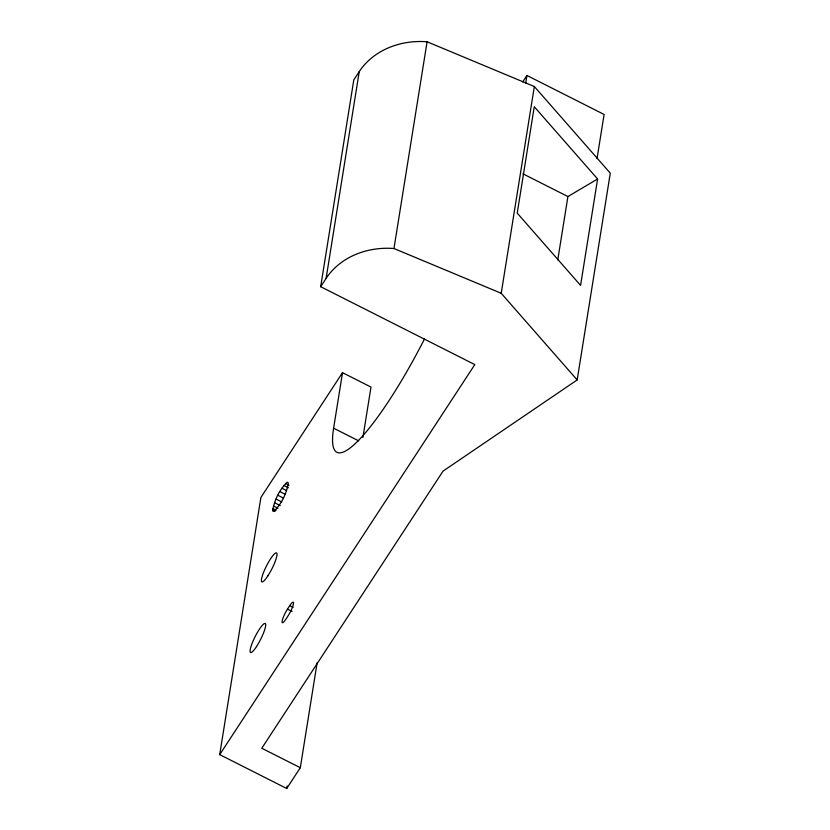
<?xml version="1.0" encoding="UTF-8"?>
<svg xmlns="http://www.w3.org/2000/svg" width="830" height="830" viewBox="0 0 830 830"><rect width="100%" height="100%" fill="white"/><g stroke="black" fill="none" stroke-linecap="round" stroke-linejoin="round"><path stroke-width="1.25" d="M272.717 510.377C274.367 500.085 279.513 489.752 286.931 482.396L287.865 482.303L288.3 483.195C286.651 493.497 281.505 503.82 274.097 511.176L273.153 511.27L272.717 510.377L274.989 511.529M317.122 662.797L300.315 767.719L286.724 788.5L219.711 754.626L260.9 497.45L342.51 372.67L370.989 387.071L362.907 437.535M219.711 754.626L474.812 364.598L320.681 286.703L353.798 79.95L359.234 71.629A74.119 62.655 9.1 0 1 427.087 41.77L534.344 86.528L610.289 173.169L577.172 379.933L443.023 471.139L261.782 748.245L300.315 767.719M320.681 286.703L326.117 278.392L359.234 71.629M358.674 440.855L333.619 428.187L342.51 372.67M286.724 788.5L287.128 785.937M326.117 278.392A74.119 62.655 9.1 0 1 393.97 248.523L427.087 41.77M525.722 83.031L526.936 75.468L604.105 114.467L597.029 158.592M577.172 379.933L501.227 293.281L534.344 86.528M557.77 259.894L567.907 196.554L597.61 178.99L534.271 106.717L517.225 213.123L580.575 285.396L597.61 178.99M522.693 81.952L526.936 75.468M287.471 609.137L289.743 605.672A9.555 1.805 -63.2 0 1 293.467 603.784A9.555 1.805 -63.2 0 1 288.124 615.756L285.862 619.222A9.555 1.805 -63.2 0 1 282.138 621.099A9.555 1.805 -63.2 0 1 287.471 609.137L292.036 611.44M393.97 248.523L501.227 293.281M522.9 173.802L567.907 196.554M285.551 483.475L288.964 485.197M283.829 485.457L288.384 487.76M281.878 488.216L286.443 490.52M279.845 491.557L285.541 494.431M277.843 495.251L283.538 498.135M276.037 499.058L281.733 501.932M274.523 502.7L280.218 505.584M273.423 505.947L277.977 508.251M272.811 508.562L276.224 510.294M289.743 605.672L293.156 607.394M424.504 338.941A143.362 27.079 -63.2 0 1 333.619 428.187M267.831 575.958A16.247 3.071 -63.2 0 0 276.556 552.904A16.247 3.071 -63.2 0 0 263.214 573.302A16.247 3.071 -63.2 0 0 267.831 575.958M256.522 646.56A16.247 3.071 -63.2 0 0 265.247 623.506A16.247 3.071 -63.2 0 0 251.905 643.904A16.247 3.071 -63.2 0 0 256.522 646.56"/></g></svg>
